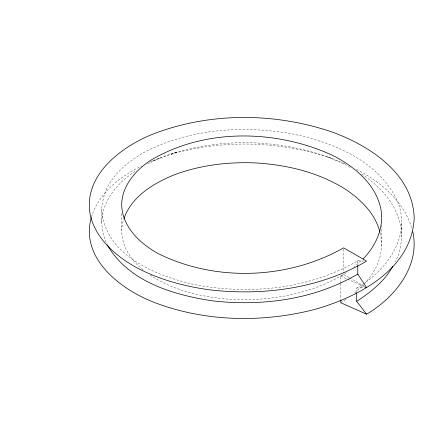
<?xml version="1.0" encoding="UTF-8"?>
<svg xmlns="http://www.w3.org/2000/svg" width="436" height="436" viewBox="0 0 436 436"><rect width="100%" height="100%" fill="white"/><g stroke="black" fill="none" stroke-linecap="round" stroke-linejoin="round"><path stroke-width="0.33" stroke-dasharray="2.18 1.64" d="M106.139 242.394C99.517 225.363 99.686 204.549 107 187.747C115.556 171.55 130.391 159.919 146.196 151.259C190.674 128.8 242.759 125.268 291.308 133.721C332.237 142.022 377.402 159.958 396.804 199.721C412.805 235.211 386.83 270.756 356.692 288.054L356.692 291.373M401.703 223.259C402.09 236.301 401.621 249.932 395.419 261.72M101.675 222.311C102.362 200.02 118.467 181.665 136.572 170.383M381.696 225.352L381.696 245.762L380.306 256.106L376.72 266.254L370.987 276.053L364.082 284.31M143.161 269.802C127.944 258.406 117.099 237.958 123.791 218.997M91.495 217.024C98.732 193.088 120.069 176.531 141.7 165.925M353.536 267.432L361.766 260.096M354.506 293.106L363.215 285.34M340.816 283.04L340.816 276.239L346.348 272.407M340.816 302.775L346.903 298.562M363.886 261.028L357.765 260.804C308.704 289.428 248.645 295.188 193.53 284.376C155.249 275.552 104.286 254.733 101.675 209.046M149.69 162.154C211.624 135.007 284.899 136.757 346.353 164.454M147.428 163.952L161.015 157.658M152.764 160.704L177.392 151.968L170.438 154.437C223.33 139.193 280.958 140.774 332.946 158.862M356.692 288.054L364.621 287.738M327.403 156.862L343.661 163.756L350.708 167.631M340.816 276.239L346.958 278.958M347.568 279.231L364.763 286.844M356.539 169.435C380.999 181.997 404.537 201.732 411.982 229.222M348.925 277.454L343.623 274.391C310.399 294.186 270.887 301.102 232.617 299.445C203.601 297.532 173.888 291.063 149.455 274.609M349.514 277.792L364.834 286.637M361.558 174.106C382.917 187.785 401.545 210.027 401.703 236.525M380.105 232.851L380.862 235.402L381.696 245.762M357.765 260.804L357.765 264.788M343.623 249.218L343.623 273.029M340.816 283.722L340.816 299.374M121.682 213.711L121.682 230.039"/><path stroke-width="0.65" d="M91.266 217.662C80.12 258.019 119.747 288.692 152.764 301.832C203.781 321.779 261.071 323.06 313.882 309.658C357.694 297.456 411.807 269.671 414.2 218C412.816 173.779 370.289 146.18 332.946 132.326C275.132 112.412 210.005 112.014 152.764 134.168C120.129 147.292 81.837 176.487 90.574 216.425C96.77 239.816 116.374 256.455 136.779 267.759C159.423 279.65 184.379 286.381 209.629 289.831C263.093 296 319.675 288.676 366.6 261.12L343.623 247.855C287.956 279.438 215.706 282.103 158.257 253.621C139.76 243.446 121.475 226.164 121.682 203.503C122.549 185.344 135.465 170.629 149.842 160.83C204.092 127.961 275.825 129.285 332.521 155.33C354.266 166.378 375.565 183.888 380.862 208.866C384.307 227.309 376.012 245.784 363.215 258.804M124.031 218.398C131.797 196.304 153.625 183.262 174.237 174.841C199.568 165.315 226.856 161.92 253.817 162.846C285.667 164.459 317.839 171.997 345.121 189.011C360.643 199.356 375.331 213.531 379.914 232.214M392.858 266.227C384.645 281.225 370.785 292.131 356.692 301.325L366.6 314.198C394.754 297.57 420.299 266.38 412.81 231.739M357.765 265.453L357.765 274.075C314.231 299.706 261.709 306.579 212.076 300.791C172.972 294.834 128.059 281.471 107.267 244.77M365.281 287.711L366.6 287.662L357.765 274.075M366.6 314.198L340.816 302.775L340.816 300.055M356.692 292.698L356.692 301.325"/></g></svg>
